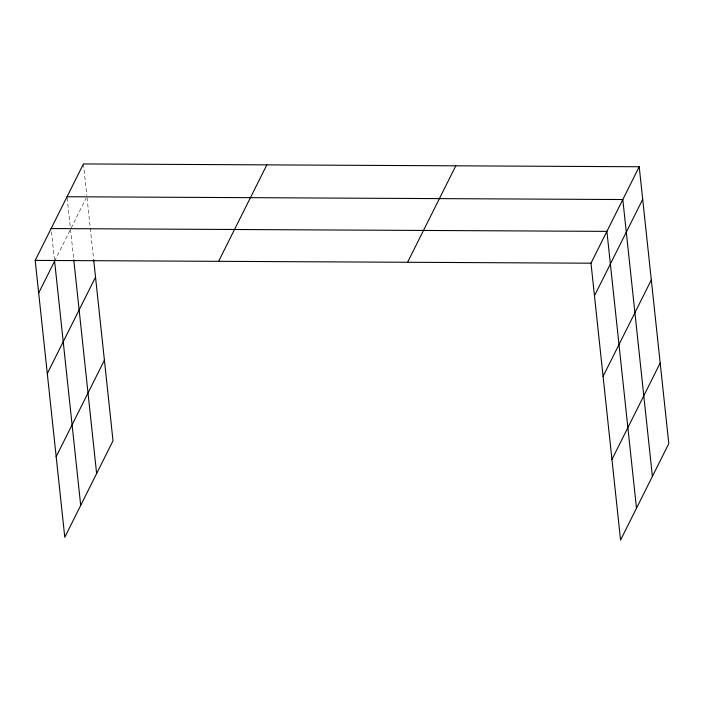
<?xml version="1.0" encoding="UTF-8"?>
<svg xmlns="http://www.w3.org/2000/svg" width="704" height="704" viewBox="0 0 704 704"><rect width="100%" height="100%" fill="white"/><g stroke="black" fill="none" stroke-linecap="round" stroke-linejoin="round"><path stroke-width="0.53" stroke-dasharray="3.52 2.64" d="M54.604 261.158L85.95 198.466M83.433 163.944L86.803 195.448M87.032 197.63L93.553 258.632M67.153 197.824L70.286 227.163M70.514 229.337L73.665 258.746M51.462 231.827L54.481 260.075"/><path stroke-width="1.06" d="M93.667 259.714L113.018 440.801L64.786 537.258L35.2 260.401L83.433 163.944L639.214 166.742L668.8 443.599L620.567 540.056L590.982 263.199L639.214 166.742M38.685 292.987L54.604 261.158L80.705 505.428M47.3 373.595L95.533 277.147M56.17 456.65L104.412 360.193M218.61 261.325L266.842 164.868M407.572 262.275L455.805 165.818M594.458 295.794L642.699 199.338M603.073 376.402L651.314 279.946M611.952 459.448L660.185 363M67.038 196.742L622.811 199.54L652.397 476.397M51.119 228.571L606.892 231.37L636.486 508.226M35.2 260.401L590.982 263.199M73.779 259.829L96.624 473.598"/></g></svg>
